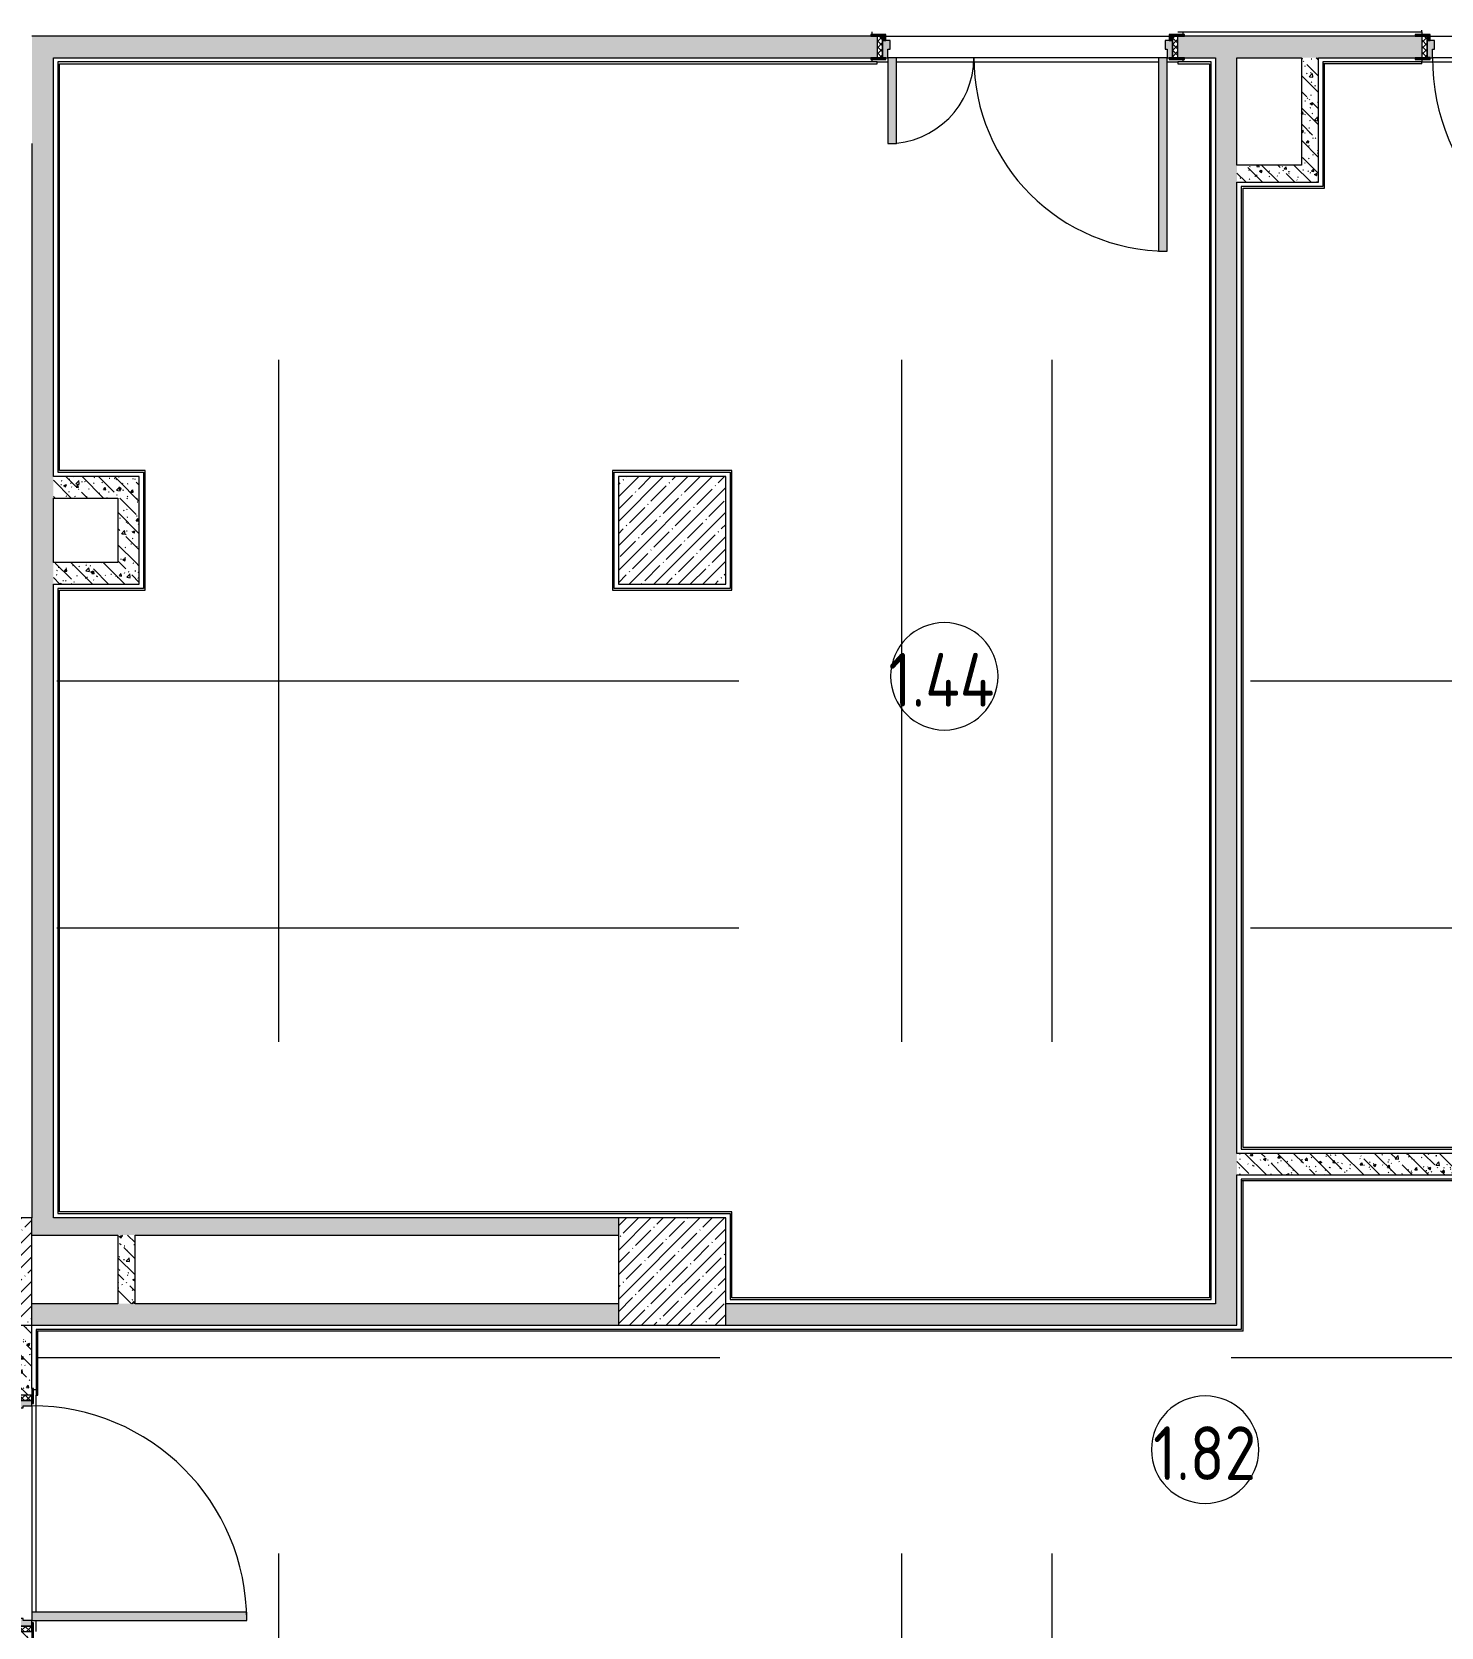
# Model space of a CAD drawing. Header units: millimetres. Extents: x -7229 to 200285, y -8553 to 29000.
# Drawn here: x 166966 to 173526, y 13745 to 21170 of the extents above; entities that cross this region are included whole.
import ezdxf

# ---------------------------------------------------------------- set-up
doc = ezdxf.new("R2010")
doc.units = ezdxf.units.MM
doc.linetypes.add('Осевая', pattern=[15875, 3175, -2381.25, 7937.5, -2381.25])
for name, color, linetype, lineweight in [('A-AREA-IDEN', 7, 'Continuous', 9), ('I-WALL-7', 7, 'Continuous', 9), ('S-COLS-2', 7, 'Continuous', 9), ('Оси-2', 7, 'Осевая', 9)]:
    doc.layers.add(name, color=color, linetype=linetype, lineweight=lineweight)
for name, color, linetype, lineweight, true_color in [('A-DOOR-5', 7, 'Continuous', 9, 0xaaaaaa), ('A-DOOR-6', 7, 'Continuous', 9, 0xe2e2e2), ('A-DOOR-FRAM-4', 7, 'Continuous', 9, 0xe2e2e2), ('A-DOOR-FRAM-5', 7, 'Continuous', 9, 0xaaaaaa), ('A-FLOR-3', 7, 'Continuous', 9, 0xaaaaaa), ('I-WALL-8', 7, 'Continuous', 9, 0x787878)]:
    doc.layers.add(name, color=color, linetype=linetype, lineweight=lineweight, true_color=true_color)
doc.styles.add('GOST Common', font='GOST_Common.ttf', dxfattribs={"width": 0.9, "height": 250})
pattern_1 = [(135, (96155.96, 0), (-75.43415, -75.43415), [106.68, -17.78, 3.556, -17.78]), (135, (96155.96, 75.39), (-75.43415, -75.43415), []), (50, (96155.96, 0), (127.52922, -11.15758), [13.335, -146.685]), (355, (96155.96, 0), (-24.66966, 133.74002), [10.668, -117.348]), (100.451, (96166.59, -0.93), (102.85973, 122.58178), [11.333, -124.663]), (46.184, (96155.96, 35.56), (189.75516, -29.43036), [20.002, -220.027]), (96.636, (96171.77, 33.1), (166.1822, 173.1996), [17, -186.995]), (351.184, (96155.96, 35.56), (166.18393, 173.19757), [16.002, -176.022]), (21, (96173.74, 26.67), (106.13027, -71.58603), [13.335, -146.685]), (326, (96173.74, 26.67), (43.26188, 128.93175), [10.668, -117.348]), (71.451, (96182.58, 20.7), (149.39198, 57.34505), [11.333, -124.663]), (37.5, (96155.96, 0), (2.162228, 59.188357), [3.353, -112.573, 3.353, -115.773, -117.792]), (37.5, (96155.96, 0), (2.162228, 59.188357), [-235.052, 3.353, -114.44]), (7.5, (96155.96, 0), (46.773857, 70.12615), [3.353, -64.567, 3.353, -109.906, -44.894]), (7.5, (96155.96, 0), (46.773857, 70.12615), [-181.178, 3.353, -41.542]), (327.5, (96116.31, 0), (94.91367, -4.010093), [3.353, -41.097, 3.353, -135.331, -184.023]), (327.5, (96116.31, 0), (94.91367, -4.010093), [-183.134, 3.353, -180.67]), (317.5, (96098.53, 0), (103.69057, 17.79882), [3.353, -54.432, 3.353, -88.748, -130.683]), (317.5, (96098.53, 0), (103.69057, 17.79882), [-149.885, 3.353, -127.33])]
pattern_2 = [(135, (1751.41, 114.685), (-14.14214, -14.14214), []), (225, (1751.41, 114.685), (14.14214, -14.14214), [])]
pattern_3 = [(45, (-371.384, 114.685), (-14.1421, 14.1421), []), (135, (-371.384, 114.685), (-14.1421, -14.1421), [])]

# ---------------------------------------------------------------- blocks, each defined once
blk = doc.blocks.new('110_Дверь_СКБ_2Ст - Д-10а_п__ СОШ_Дв_1450x2100h_Горячий цех 2-32185694-План монтажа зашивок 1 этажа  в осях 12-23 лист 1')
at = {"layer": 'A-DOOR-5'}
h = blk.add_hatch(dxfattribs=at)
h.set_pattern_fill('FP_34', color=256, style=0, pattern_type=2)
h.set_pattern_definition([(135, (1601.41, 114.685), (-14.14214, -14.14214), []), (225, (1601.41, 114.685), (14.14214, -14.14214), [])])
h.paths.add_polyline_path([(712.5, 50), (687.5, 50), (687.5, -50), (712.5, -50)])
at = {"layer": 'A-DOOR-6'}
for points in [[(-637.5, 950), (-637.5, 50), (-597.5, 50), (-597.5, 950)], [(622.5, 450), (622.5, 50), (662.5, 50), (662.5, 450)]]:
    blk.add_hatch(color=256, dxfattribs=at).paths.add_polyline_path(points)
h = blk.add_hatch(color=256, dxfattribs=at)
h.paths.add_polyline_path([(-662.5, 50), (-662.5, -30), (-627.5, -30), (-627.5, 10), (-637.5, 10), (-637.5, 50), (-647.5, 50)])
h.paths.add_polyline_path([(662.5, 50), (662.5, 10), (652.5, 10), (652.5, -30), (687.5, -30), (687.5, 50), (672.5, 50)])
at = {"layer": 'A-DOOR-FRAM-4'}
for points in [[(-711.5, 58), (-717.5, 58), (-717.5, 50), (-647.5, 50), (-647.5, 58), (-687.6, 58)], [(672.5, 58), (672.5, 50), (742.5, 50), (742.5, 58), (687.5, 58)], [(-687.6, -50), (-717.5, -50), (-717.5, -58), (-647.5, -58), (-647.5, -50), (-687.5, -50)], [(-662.5, -30), (-662.5, -50), (-647.5, -50), (-647.5, -30)], [(672.5, -30), (672.5, -50), (687.5, -50), (687.5, -30)], [(672.5, -50), (672.5, -58), (742.5, -58), (742.5, -50), (687.5, -50)]]:
    blk.add_hatch(color=256, dxfattribs=at).paths.add_polyline_path(points)
at = {"layer": 'A-DOOR-FRAM-5'}
h = blk.add_hatch(dxfattribs=at)
h.set_pattern_fill('FP_35', color=256, style=0, pattern_type=2)
h.set_pattern_definition([(45, (-521.384, 114.685), (-14.1421, 14.1421), []), (135, (-521.384, 114.685), (-14.1421, -14.1421), [])])
h.paths.add_polyline_path([(-687.5, 50), (-687.5, -50), (-662.5, -50), (-662.5, 50)])
at = {"layer": 'A-DOOR-5'}
for p, q in [((-637.5, 950), (-637.5, 50)), ((-597.5, 950), (-637.5, 950)), ((-597.5, 50), (-597.5, 950)), ((662.5, 450), (622.5, 450)), ((622.5, 450), (622.5, 50)), ((662.5, 50), (662.5, 450)), ((-637.5, 50), (-597.5, 50)), ((622.5, 50), (662.5, 50))]:
    blk.add_line(p, q, dxfattribs=at)
for centre, radius, start, end in [((-637.5, 50), 900, 0, 90), ((662.5, 50), 400, 90, 180)]:
    blk.add_arc(centre, radius, start, end, dxfattribs=at)
at = {"layer": 'A-DOOR-FRAM-5'}
for p, q in [((-647.5, 58), (-717.5, 58)), ((-717.5, 58), (-717.5, 50)), ((-717.5, 50), (-647.5, 50)), ((-662.5, 50), (-687.5, 50)), ((-687.5, 50), (-687.5, -50)), ((-637.5, 50), (-662.5, 50)), ((-662.5, 50), (-662.5, -30)), ((-662.5, -50), (-662.5, 50)), ((-647.5, 50), (-647.5, 58)), ((-637.5, 10), (-637.5, 50)), ((-627.5, 10), (-637.5, 10)), ((-627.5, -30), (-627.5, 10)), ((662.5, 10), (652.5, 10)), ((652.5, 10), (652.5, -30)), ((662.5, 50), (662.5, 10)), ((687.5, 50), (662.5, 50)), ((742.5, 58), (672.5, 58)), ((672.5, 58), (672.5, 50)), ((672.5, 50), (742.5, 50)), ((687.5, -30), (687.5, 50)), ((712.5, 50), (687.5, 50)), ((687.5, 50), (687.5, -50)), ((712.5, -50), (712.5, 50)), ((742.5, 50), (742.5, 58)), ((-647.5, -50), (-717.5, -50)), ((-717.5, -50), (-717.5, -58)), ((-717.5, -58), (-647.5, -58)), ((-687.5, -50), (-662.5, -50)), ((-662.5, -30), (-627.5, -30)), ((-647.5, -30), (-662.5, -30)), ((-662.5, -30), (-662.5, -50)), ((-662.5, -50), (-647.5, -50)), ((-647.5, -50), (-647.5, -30)), ((-647.5, -58), (-647.5, -50)), ((652.5, -30), (687.5, -30)), ((687.5, -30), (672.5, -30)), ((672.5, -30), (672.5, -50)), ((672.5, -50), (687.5, -50)), ((742.5, -50), (672.5, -50)), ((672.5, -50), (672.5, -58)), ((672.5, -58), (742.5, -58)), ((687.5, -50), (687.5, -30)), ((687.5, -50), (712.5, -50)), ((742.5, -58), (742.5, -50))]:
    blk.add_line(p, q, dxfattribs=at)
blk = doc.blocks.new('110_Дверь_СКБ_1Ст_Внутренняя1 - Д-11п 1100x2100h_кладовые _все__ коридор _между помещениями блока столовой__ моечные _все_ 2-V155-План монтажа зашивок 1 этажа  в осях 12-23 лист 1')
at = {"layer": 'A-DOOR-5'}
h = blk.add_hatch(dxfattribs=at)
h.set_pattern_fill('FP_27', color=256, style=0, pattern_type=2)
h.set_pattern_definition(pattern_2)
h.paths.add_polyline_path([(537.5, 50), (537.5, -50), (562.5, -50), (562.5, 50)])
at = {"layer": 'A-DOOR-6'}
h = blk.add_hatch(color=256, dxfattribs=at)
h.paths.add_polyline_path([(-487.5, 50), (-512.5, 50), (-512.5, -30), (-477.5, -30), (-477.5, 10), (-487.5, 10), (-487.5, 44.6)])
h.paths.add_polyline_path([(522.5, 50), (512.5, 50), (512.5, 10), (502.5, 10), (502.5, -30), (537.5, -30), (537.5, 50)])
at = {"layer": 'A-DOOR-FRAM-4'}
for points in [[(-447.5, 1050), (-487.5, 1050), (-487.5, 50), (-447.5, 50), (-447.5, 770.5)], [(-512.5, 58), (-567.5, 58), (-567.5, 50), (-497.5, 50), (-497.5, 58)], [(542.5, 58), (522.5, 58), (522.5, 50), (592.5, 50), (592.5, 58), (562.5, 58)], [(-537.5, -50), (-567.5, -50), (-567.5, -58), (-497.5, -58), (-497.5, -50), (-528.8, -50)], [(-512.5, -30), (-512.5, -50), (-497.5, -50), (-497.5, -30)], [(537.5, -30), (522.5, -30), (522.5, -50), (537.5, -50)], [(537.5, -50), (522.5, -50), (522.5, -58), (592.5, -58), (592.5, -50), (562.5, -50)]]:
    blk.add_hatch(color=256, dxfattribs=at).paths.add_polyline_path(points)
at = {"layer": 'A-DOOR-FRAM-5'}
h = blk.add_hatch(dxfattribs=at)
h.set_pattern_fill('FP_28', color=256, style=0, pattern_type=2)
h.set_pattern_definition(pattern_3)
h.paths.add_polyline_path([(-537.5, 50), (-537.5, -50), (-512.5, -50), (-512.5, 50)])
at = {"layer": 'A-DOOR-5'}
for p, q in [((-487.5, 1050), (-487.5, 50)), ((-447.5, 1050), (-487.5, 1050)), ((-447.5, 50), (-447.5, 1050)), ((-487.5, 50), (-447.5, 50))]:
    blk.add_line(p, q, dxfattribs=at)
blk.add_arc((-487.5, 50), 1000, 360, 90, dxfattribs=at)
at = {"layer": 'A-DOOR-FRAM-5'}
for p, q in [((-497.5, 58), (-567.5, 58)), ((-567.5, 58), (-567.5, 50)), ((-567.5, 50), (-497.5, 50)), ((-512.5, 50), (-537.5, 50)), ((-537.5, 50), (-537.5, -50)), ((-487.5, 50), (-512.5, 50)), ((-512.5, 50), (-512.5, -30)), ((-512.5, -50), (-512.5, 50)), ((-497.5, 50), (-512.5, 50)), ((-512.5, 50), (-512.5, 49)), ((-512.5, 49), (-497.5, 49)), ((-497.5, 50), (-497.5, 58)), ((-497.5, 49), (-497.5, 50)), ((-487.5, 10), (-487.5, 50)), ((-477.5, 10), (-487.5, 10)), ((-477.5, -30), (-477.5, 10)), ((512.5, 10), (502.5, 10)), ((502.5, 10), (502.5, -30)), ((512.5, 50), (512.5, 10)), ((537.5, 50), (512.5, 50)), ((592.5, 58), (522.5, 58)), ((522.5, 58), (522.5, 50)), ((537.5, 50), (522.5, 50)), ((522.5, 50), (522.5, 49)), ((522.5, 50), (592.5, 50)), ((522.5, 49), (537.5, 49)), ((537.5, -30), (537.5, 50)), ((562.5, 50), (537.5, 50)), ((537.5, 50), (537.5, -50)), ((537.5, 49), (537.5, 50)), ((562.5, -50), (562.5, 50)), ((592.5, 50), (592.5, 58)), ((-497.5, -50), (-567.5, -50)), ((-567.5, -50), (-567.5, -58)), ((-567.5, -58), (-497.5, -58)), ((-537.5, -50), (-512.5, -50)), ((-512.5, -30), (-477.5, -30)), ((-497.5, -30), (-512.5, -30)), ((-512.5, -30), (-512.5, -50)), ((-512.5, -50), (-497.5, -50)), ((-497.5, -50), (-497.5, -30)), ((-497.5, -58), (-497.5, -50)), ((502.5, -30), (537.5, -30)), ((537.5, -30), (522.5, -30)), ((522.5, -30), (522.5, -50)), ((522.5, -50), (537.5, -50)), ((592.5, -50), (522.5, -50)), ((522.5, -50), (522.5, -58)), ((522.5, -58), (592.5, -58)), ((537.5, -50), (537.5, -30)), ((537.5, -50), (562.5, -50)), ((592.5, -58), (592.5, -50))]:
    blk.add_line(p, q, dxfattribs=at)
blk = doc.blocks.new('BSC_Колонна _Прямоугольная - 500х500-V169-План монтажа зашивок 1 этажа  в осях 12-23 лист 1')
at = {"layer": 'S-COLS-2'}
h = blk.add_hatch(dxfattribs=at)
h.set_pattern_fill('FP_160', color=256, style=0, pattern_type=2)
h.set_pattern_definition([(45, (-70560, -15400), (-57.02463, 57.02463), []), (45, (-70502.975, -15400), (-57.02463, 57.02463), [100.806, -20.161, 3.353, -16.808])])
h.paths.add_polyline_path([(130, -250), (250, -250), (250, 250), (-250, 250), (-250, -250), (-219.1, -250)])
for p, q in [((250, 250), (-250, 250)), ((-250, 250), (-250, -250)), ((250, -250), (250, 250)), ((-250, -250), (250, -250))]:
    blk.add_line(p, q, dxfattribs=at)
blk = doc.blocks.new('BSC_Колонна _Прямоугольная - 500х500-V170-План монтажа зашивок 1 этажа  в осях 12-23 лист 1')
at = {"layer": 'S-COLS-2'}
h = blk.add_hatch(dxfattribs=at)
h.set_pattern_fill('FP_161', color=256, style=0, pattern_type=2)
h.set_pattern_definition([(45, (-73790, -15400), (-57.02463, 57.02463), []), (45, (-73732.975, -15400), (-57.02463, 57.02463), [100.806, -20.161, 3.353, -16.808])])
h.paths.add_polyline_path([(250, -250), (250, 250), (-250, 250), (-250, -250)])
for p, q in [((250, 250), (-250, 250)), ((-250, 250), (-250, -250)), ((250, -250), (250, 250)), ((-250, -250), (250, -250))]:
    blk.add_line(p, q, dxfattribs=at)
blk = doc.blocks.new('BSC_Колонна _Прямоугольная - 500х500-V176-План монтажа зашивок 1 этажа  в осях 12-23 лист 1')
at = {"layer": 'S-COLS-2'}
h = blk.add_hatch(dxfattribs=at)
h.set_pattern_fill('FP_164', color=256, style=0, pattern_type=2)
h.set_pattern_definition([(45, (-73790, -18850), (-57.02463, 57.02463), []), (45, (-73732.975, -18850), (-57.02463, 57.02463), [100.806, -20.161, 3.353, -16.808])])
h.paths.add_polyline_path([(250, -250), (250, 250), (-250, 250), (-250, -250)])
for p, q in [((250, 250), (-250, 250)), ((-250, 250), (-250, -250)), ((250, -250), (250, 250)), ((-250, -250), (250, -250))]:
    blk.add_line(p, q, dxfattribs=at)
blk = doc.blocks.new('110_Дверь_СКБ_1Ст_Внутренняя1 - Д-12 EIW 1100x2100h_кладовые _все__ коридор _между помещениями блока столовой__ моечные _все_-32933558-План монтажа зашивок 1 этажа  в осях 12-23 лист 1')
at = {"layer": 'A-DOOR-5'}
h = blk.add_hatch(dxfattribs=at)
h.set_pattern_fill('FP_27', color=256, style=0, pattern_type=2)
h.set_pattern_definition(pattern_2)
h.paths.add_polyline_path([(562.5, 50), (537.5, 50), (537.5, -50), (562.5, -50)])
at = {"layer": 'A-DOOR-6'}
h = blk.add_hatch(color=256, dxfattribs=at)
h.paths.add_polyline_path([(537.5, -30), (537.5, 50), (512.5, 50), (512.5, 10), (502.5, 10), (502.5, -30), (512.5, -30)])
h.paths.add_polyline_path([(-477.5, -6), (-477.5, 10), (-487.5, 10), (-487.5, 50), (-512.5, 50), (-512.5, -30), (-477.5, -30)])
at = {"layer": 'A-DOOR-FRAM-4'}
for points in [[(512.5, 1031.9), (512.5, 1050), (472.5, 1050), (472.5, 50), (512.5, 50), (512.5, 863.5)], [(-497.5, 58), (-567.5, 58), (-567.5, 50), (-497.5, 50)], [(592.5, 58), (522.5, 58), (522.5, 50), (592.5, 50)], [(-497.5, -50), (-567.5, -50), (-567.5, -58), (-497.5, -58)], [(-497.5, -30), (-512.5, -30), (-512.5, -50), (-497.5, -50)], [(537.5, -30), (522.5, -30), (522.5, -50), (537.5, -50)], [(592.5, -50), (522.5, -50), (522.5, -58), (592.5, -58)]]:
    blk.add_hatch(color=256, dxfattribs=at).paths.add_polyline_path(points)
at = {"layer": 'A-DOOR-FRAM-5'}
h = blk.add_hatch(dxfattribs=at)
h.set_pattern_fill('FP_28', color=256, style=0, pattern_type=2)
h.set_pattern_definition(pattern_3)
h.paths.add_polyline_path([(-512.5, -50), (-512.5, 50), (-537.5, 50), (-537.5, -50)])
at = {"layer": 'A-DOOR-5'}
for p, q in [((512.5, 1050), (472.5, 1050)), ((472.5, 1050), (472.5, 50)), ((512.5, 50), (512.5, 1050)), ((472.5, 50), (512.5, 50))]:
    blk.add_line(p, q, dxfattribs=at)
blk.add_arc((512.5, 50), 1000, 90, 180, dxfattribs=at)
at = {"layer": 'A-DOOR-FRAM-5'}
for p, q in [((-497.5, 58), (-567.5, 58)), ((-567.5, 58), (-567.5, 50)), ((-567.5, 50), (-497.5, 50)), ((-512.5, 50), (-537.5, 50)), ((-537.5, 50), (-537.5, -50)), ((-487.5, 50), (-512.5, 50)), ((-512.5, 50), (-512.5, -30)), ((-512.5, -50), (-512.5, 50)), ((-497.5, 50), (-512.5, 50)), ((-512.5, 50), (-512.5, 49)), ((-512.5, 49), (-497.5, 49)), ((-497.5, 50), (-497.5, 58)), ((-497.5, 49), (-497.5, 50)), ((-487.5, 10), (-487.5, 50)), ((-477.5, 10), (-487.5, 10)), ((-477.5, -30), (-477.5, 10)), ((512.5, 10), (502.5, 10)), ((502.5, 10), (502.5, -30)), ((512.5, 50), (512.5, 10)), ((537.5, 50), (512.5, 50)), ((592.5, 58), (522.5, 58)), ((522.5, 58), (522.5, 50)), ((537.5, 50), (522.5, 50)), ((522.5, 50), (522.5, 49)), ((522.5, 50), (592.5, 50)), ((522.5, 49), (537.5, 49)), ((537.5, -30), (537.5, 50)), ((562.5, 50), (537.5, 50)), ((537.5, 50), (537.5, -50)), ((537.5, 49), (537.5, 50)), ((562.5, -50), (562.5, 50)), ((592.5, 50), (592.5, 58)), ((-497.5, -50), (-567.5, -50)), ((-567.5, -50), (-567.5, -58)), ((-567.5, -58), (-497.5, -58)), ((-537.5, -50), (-512.5, -50)), ((-512.5, -30), (-477.5, -30)), ((-497.5, -30), (-512.5, -30)), ((-512.5, -30), (-512.5, -50)), ((-512.5, -50), (-497.5, -50)), ((-497.5, -50), (-497.5, -30)), ((-497.5, -58), (-497.5, -50)), ((502.5, -30), (537.5, -30)), ((537.5, -30), (522.5, -30)), ((522.5, -30), (522.5, -50)), ((522.5, -50), (537.5, -50)), ((592.5, -50), (522.5, -50)), ((522.5, -50), (522.5, -58)), ((522.5, -58), (592.5, -58)), ((537.5, -50), (537.5, -30)), ((537.5, -50), (562.5, -50)), ((592.5, -58), (592.5, -50))]:
    blk.add_line(p, q, dxfattribs=at)
blk = doc.blocks.new('Марка_Помещения - Номер-25198446-План монтажа зашивок 1 этажа  в осях 12-23 лист 1')
at = {"layer": 'A-AREA-IDEN'}
for start, end in [(360, 180), (180, 360)]:
    blk.add_arc((0, 0), 2.5, start, end, dxfattribs=at)

msp = doc.modelspace()

# ---------------------------------------------------------------- hatches: boundary and pattern name
at = {"layer": 'I-WALL-8'}
h = msp.add_hatch(dxfattribs=at)
h.set_pattern_fill('FP_138', color=256, style=0, pattern_type=2)
h.set_pattern_definition(pattern_1)
h.paths.add_polyline_path([(165241, 21050), (165241, 21150), (164426, 21150), (164426, 21050), (165211, 21050)])
h.paths.add_polyline_path([(174735.8, 21050), (174735.8, 21150), (174535.8, 21150), (174535.8, 21050), (174715.8, 21050)])
h.paths.add_polyline_path([(172300.8, 21050), (173435.8, 21050), (173435.8, 21150), (172300.8, 21150)])
h.paths.add_polyline_path([(166966, 21050), (170900.8, 21050), (170900.8, 21150), (166966, 21150), (166966, 21063.8)])
h.paths.add_polyline_path([(166446, 21050), (166466, 21050), (166466, 21150), (166341, 21150), (166341, 21050), (166371, 21050)])
h = msp.add_hatch(dxfattribs=at)
h.set_pattern_fill('FP_138', color=256, style=0, pattern_type=2)
h.set_pattern_definition(pattern_1)
h.paths.add_polyline_path([(167066, 15570), (167066, 21050), (166966, 21050), (166966, 15570)])
h = msp.add_hatch(dxfattribs=at)
h.set_pattern_fill('FP_138', color=256, style=0, pattern_type=2)
h.set_pattern_definition(pattern_1)
h.paths.add_polyline_path([(172575.8, 15150), (172575.8, 21050), (172475.8, 21050), (172475.8, 15150)])
h = msp.add_hatch(dxfattribs=at)
h.set_pattern_fill('FP_138', color=256, style=0, pattern_type=2)
h.set_pattern_definition(pattern_1)
h.paths.add_polyline_path([(172875.5, 20550), (172955.5, 20550), (172955.5, 21050), (172875.5, 21050), (172875.5, 20880.9)])
h = msp.add_hatch(dxfattribs=at)
h.set_pattern_fill('FP_138', color=256, style=0, pattern_type=2)
h.set_pattern_definition(pattern_1)
h.paths.add_polyline_path([(172955.5, 20470), (172955.5, 20550), (172575.8, 20550), (172575.8, 20470), (172875.5, 20470)])
h = msp.add_hatch(dxfattribs=at)
h.set_pattern_fill('FP_138', color=256, style=0, pattern_type=2)
h.set_pattern_definition(pattern_1)
h.paths.add_polyline_path([(167366, 19000), (167366, 19100), (167066, 19100), (167066, 19000), (167086, 19000)])
h = msp.add_hatch(dxfattribs=at)
h.set_pattern_fill('FP_138', color=256, style=0, pattern_type=2)
h.set_pattern_definition(pattern_1)
h.paths.add_polyline_path([(167466, 18700), (167466, 19100), (167366, 19100), (167366, 18700)])
h = msp.add_hatch(dxfattribs=at)
h.set_pattern_fill('FP_138', color=256, style=0, pattern_type=2)
h.set_pattern_definition(pattern_1)
h.paths.add_polyline_path([(167466, 18600), (167466, 18700), (167066, 18700), (167066, 18600), (167366, 18600)])
h = msp.add_hatch(dxfattribs=at)
h.set_pattern_fill('FP_138', color=256, style=0, pattern_type=2)
h.set_pattern_definition(pattern_1)
h.paths.add_polyline_path([(174735.8, 15850), (174735.8, 15950), (172575.8, 15950), (172575.8, 15850), (174733.3, 15850)])
h = msp.add_hatch(dxfattribs=at)
h.set_pattern_fill('FP_138', color=256, style=0, pattern_type=2)
h.set_pattern_definition(pattern_1)
h.paths.add_polyline_path([(167086, 15570), (169696, 15570), (169696, 15650), (167066, 15650), (167066, 15570), (167072.2, 15570)])
h = msp.add_hatch(dxfattribs=at)
h.set_pattern_fill('FP_138', color=256, style=0, pattern_type=2)
h.set_pattern_definition(pattern_1)
h.paths.add_polyline_path([(167366, 15250), (167446, 15250), (167446, 15570), (167366, 15570), (167366, 15428.6)])
h = msp.add_hatch(dxfattribs=at)
h.set_pattern_fill('FP_138', color=256, style=0, pattern_type=2)
h.set_pattern_definition(pattern_1)
h.paths.add_polyline_path([(169696, 15150), (169696, 15250), (166966, 15250), (166966, 15150), (169398.9, 15150)])
h.paths.add_polyline_path([(172300.9, 15150), (172475.8, 15150), (172475.8, 15250), (170196, 15250), (170196, 15150), (171229.7, 15150)])
h = msp.add_hatch(dxfattribs=at)
h.set_pattern_fill('FP_138', color=256, style=0, pattern_type=2)
h.set_pattern_definition(pattern_1)
h.paths.add_polyline_path([(166911.7, 13600), (166966, 13600), (166966, 13725), (166866, 13725), (166866, 13600), (166886, 13600)])
h.paths.add_polyline_path([(166966, 14825), (166966, 15150), (166866, 15150), (166866, 14825)])

# ---------------------------------------------------------------- linework, layer by layer
at = {"layer": 'A-FLOR-3'}
for p, q in [((170875.8, 21170), (170875.8, 21158)), ((172324.8, 21158), (172324.8, 21170)), ((173435.8, 21170), (173435.8, 21158)), ((170875.8, 21042), (170875.8, 21030)), ((170900.8, 21030), (170950.8, 21030)), ((170990.8, 21030), (172210.8, 21030)), ((172250.8, 21030), (172300.8, 21030)), ((172324.8, 21030), (172324.8, 21042)), ((173435.8, 21042), (173435.8, 21030)), ((173435.8, 21030), (174445.8, 21030)), ((166986, 14850), (166974, 14850)), ((166986, 13815), (166986, 14825)), ((166986, 13725), (166986, 13775))]:
    msp.add_line(p, q, dxfattribs=at)
at = {"layer": 'I-WALL-7'}
for p, q in [((172300.8, 21170), (173435.8, 21170)), ((173435.8, 21170), (173435.8, 21178)), ((170870.8, 21150), (166966, 21150)), ((170940.8, 21150), (172260.8, 21150)), ((173405.8, 21150), (172330.8, 21150)), ((173475.8, 21150), (174495.8, 21150)), ((167066, 19100), (167066, 21050)), ((167066, 21050), (170870.8, 21050)), ((170900.8, 21030), (167086, 21030)), ((167086, 21030), (167086, 19120)), ((167094, 21022), (170900.8, 21022)), ((167094, 19128), (167094, 21022)), ((170900.8, 21022), (170900.8, 21030)), ((172210.8, 21050), (170990.8, 21050)), ((172455.8, 21030), (172300.8, 21030)), ((172300.8, 21030), (172300.8, 21022)), ((172300.8, 21022), (172447.8, 21022)), ((172330.8, 21050), (172475.8, 21050)), ((172447.8, 21022), (172447.8, 15278)), ((172455.8, 15270), (172455.8, 21030)), ((172475.8, 21050), (172475.8, 15250)), ((172575.8, 20550), (172575.8, 21050)), ((172575.8, 21050), (172875.5, 21050)), ((172875.5, 21050), (172875.5, 20550)), ((172955.5, 21050), (173405.8, 21050)), ((172955.5, 20470), (172955.5, 21050)), ((173435.8, 21030), (172975.5, 21030)), ((172975.5, 21030), (172975.5, 20450)), ((173435.8, 21022), (172975.5, 21022)), ((172983.5, 20442), (172983.5, 21022)), ((173435.8, 21022), (173435.8, 21030)), ((174445.8, 21050), (173485.8, 21050)), ((166966, 20650), (166966, 15650)), ((172875.5, 20550), (172575.8, 20550)), ((172575.8, 15950), (172575.8, 20470)), ((172575.8, 20470), (172955.5, 20470)), ((172975.5, 20450), (172595.8, 20450)), ((172595.8, 20450), (172595.8, 15970)), ((172603.8, 20442), (172983.5, 20442)), ((172603.8, 15978), (172603.8, 20442)), ((167466, 19100), (167066, 19100)), ((167086, 19120), (167486, 19120)), ((167494, 19128), (167094, 19128)), ((167466, 18600), (167466, 19100)), ((167486, 19120), (167486, 18580)), ((167494, 18572), (167494, 19128)), ((170224, 19128), (169668, 19128)), ((169668, 19128), (169668, 18572)), ((169676, 19120), (170216, 19120)), ((169676, 18580), (169676, 19120)), ((170216, 19120), (170216, 18580)), ((170224, 18572), (170224, 19128)), ((167066, 18700), (167066, 19000)), ((167066, 19000), (167366, 19000)), ((167366, 19000), (167366, 18700)), ((167366, 18700), (167066, 18700)), ((167066, 15650), (167066, 18600)), ((167066, 18600), (167466, 18600)), ((167486, 18580), (167086, 18580)), ((167086, 18580), (167086, 15670)), ((167094, 18572), (167494, 18572)), ((167094, 15678), (167094, 18572)), ((169668, 18572), (170224, 18572)), ((170216, 18580), (169676, 18580)), ((172595.8, 15970), (174715.8, 15970)), ((174707.8, 15978), (172603.8, 15978)), ((174735.8, 15950), (172575.8, 15950)), ((172575.8, 15150), (172575.8, 15850)), ((172575.8, 15850), (174735.8, 15850)), ((174716, 15830), (172595.8, 15830)), ((172595.8, 15830), (172595.8, 15130)), ((174708, 15822), (172595.8, 15822)), ((172603.8, 15122), (172603.8, 15822)), ((167086, 15670), (170216, 15670)), ((170224, 15678), (167094, 15678)), ((170216, 15670), (170216, 15270)), ((170224, 15278), (170224, 15678)), ((169696, 15650), (167066, 15650)), ((166966, 15570), (167366, 15570)), ((167366, 15570), (167366, 15250)), ((167446, 15250), (167446, 15570)), ((167446, 15570), (169696, 15570)), ((167366, 15250), (166966, 15250)), ((169696, 15250), (167446, 15250)), ((172475.8, 15250), (170196, 15250)), ((170216, 15270), (172455.8, 15270)), ((172447.8, 15278), (170224, 15278)), ((166966, 15150), (169696, 15150)), ((166966, 14855), (166966, 15150)), ((170196, 15150), (172475.8, 15150)), ((172475.8, 15150), (172575.8, 15150)), ((172595.8, 15130), (166986, 15130)), ((166986, 15130), (166986, 14825)), ((172603.8, 15122), (166986, 15122)), ((166994, 14825), (166994, 15122)), ((166986, 14825), (166994, 14825)), ((166966, 14775), (166966, 13815))]:
    msp.add_line(p, q, dxfattribs=at)
at = {"layer": 'Оси-2'}
for p, q in [((171716, 593.7), (171716, 25078.1)), ((168116, 593.7), (168116, 24898.1)), ((171016, 593.7), (171016, 24898.1)), ((135332.1, 18150), (178356, 18150)), ((135332.1, 17000), (178356, 17000)), ((135242.6, 15000), (177756, 15000))]:
    msp.add_line(p, q, dxfattribs=at)

# ---------------------------------------------------------------- block references
at = {"layer": 'A-AREA-IDEN', "xscale": 99.99999999999993, "yscale": 99.99999999999993, "zscale": 99.99999999999993}
for p in [(171213.4, 18170.6), (172427.4, 14571)]:
    msp.add_blockref('Марка_Помещения - Номер-25198446-План монтажа зашивок 1 этажа  в осях 12-23 лист 1', p, dxfattribs=at)
at = {"layer": 'A-DOOR-5'}
for name, p, rotation in [('110_Дверь_СКБ_2Ст - Д-10а_п__ СОШ_Дв_1450x2100h_Горячий цех 2-32185694-План монтажа зашивок 1 этажа  в осях 12-23 лист 1', (171613.3, 21100), 180), ('110_Дверь_СКБ_1Ст_Внутренняя1 - Д-11п 1100x2100h_кладовые _все__ коридор _между помещениями блока столовой__ моечные _все_ 2-V155-План монтажа зашивок 1 этажа  в осях 12-23 лист 1', (173998.3, 21100), 180), ('110_Дверь_СКБ_1Ст_Внутренняя1 - Д-12 EIW 1100x2100h_кладовые _все__ коридор _между помещениями блока столовой__ моечные _все_-32933558-План монтажа зашивок 1 этажа  в осях 12-23 лист 1', (166916, 14287.5), 270)]:
    msp.add_blockref(name, p, dxfattribs=dict(at, rotation=rotation))
at = {"layer": 'S-COLS-2'}
for name, p in [('BSC_Колонна _Прямоугольная - 500х500-V176-План монтажа зашивок 1 этажа  в осях 12-23 лист 1', (169946, 18850)), ('BSC_Колонна _Прямоугольная - 500х500-V169-План монтажа зашивок 1 этажа  в осях 12-23 лист 1', (166716, 15400)), ('BSC_Колонна _Прямоугольная - 500х500-V170-План монтажа зашивок 1 этажа  в осях 12-23 лист 1', (169946, 15400))]:
    msp.add_blockref(name, p, dxfattribs=at)

# ---------------------------------------------------------------- texts
at = {"layer": 'A-AREA-IDEN', "char_height": 250, "attachment_point": 1, "style": 'GOST Common'}
for s, insert, width in [('1.44', (170953.5, 18279.2), 649.367), ('1.82', (172185.5, 14679.5), 606.076)]:
    msp.add_mtext(s, dxfattribs=dict(at, insert=insert, width=width))

doc.saveas('drawing.dxf')
